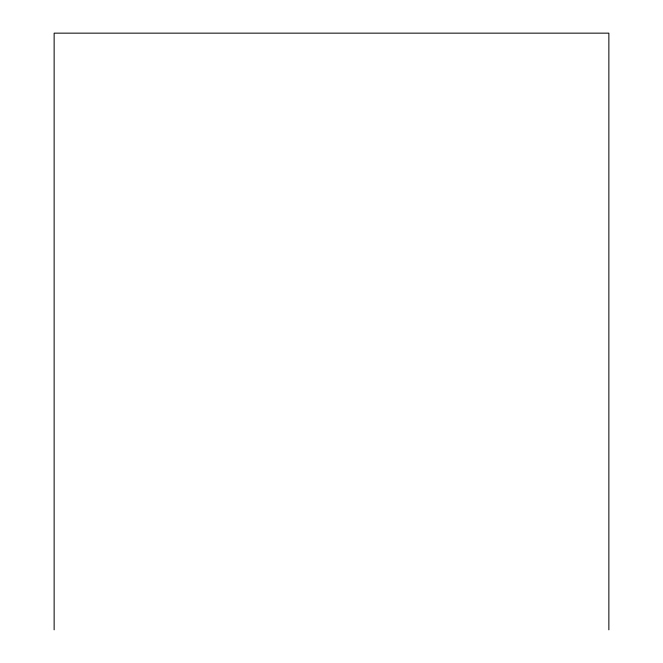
<?xml version="1.0" encoding="UTF-8"?>
<svg xmlns="http://www.w3.org/2000/svg" width="663" height="663" viewBox="0 0 663 663"><rect width="100%" height="100%" fill="white"/><g stroke="black" fill="none" stroke-linecap="round" stroke-linejoin="round"><path stroke-width="0.99" d="M608.866 629.85L608.866 33.15L54.134 33.15L54.134 629.85"/></g></svg>
